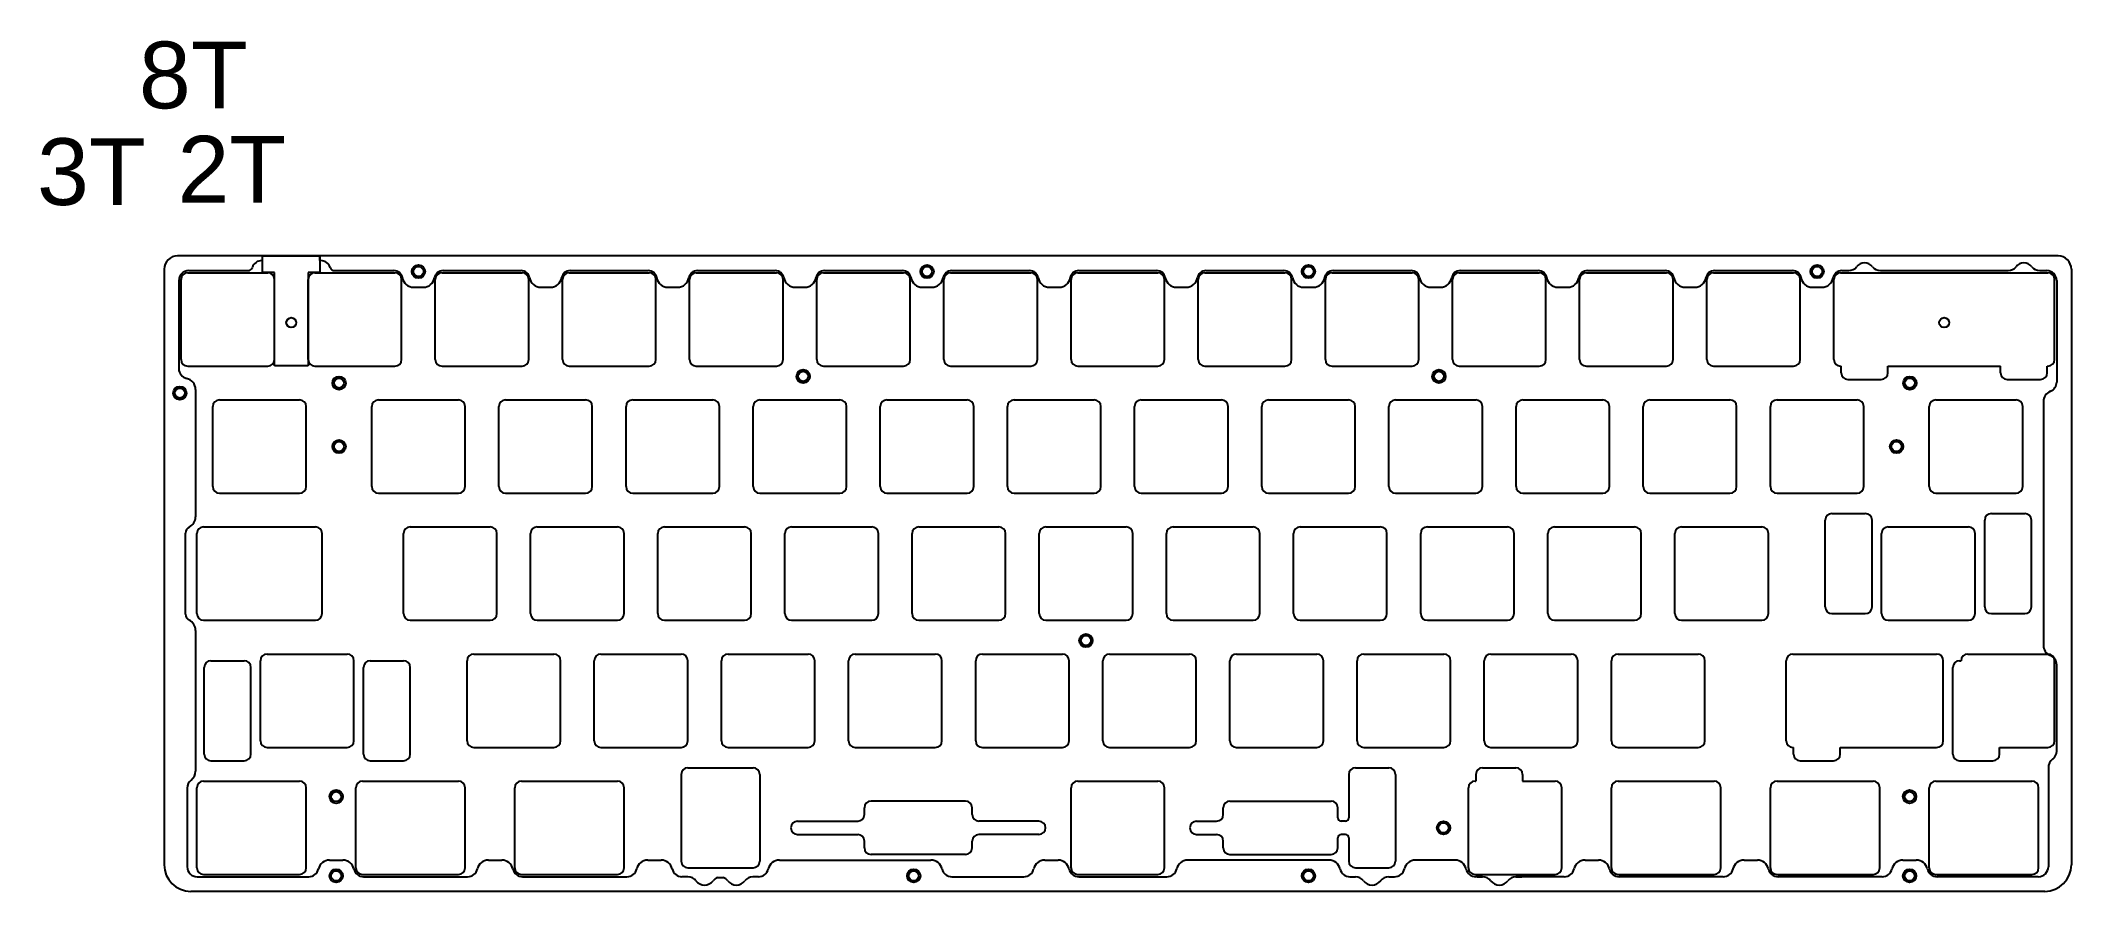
# Model space of a CAD drawing. Header units: millimetres. Extents: x 381 to 685, y 247 to 375.
import ezdxf

# ---------------------------------------------------------------- set-up
doc = ezdxf.new("R2010")
doc.units = ezdxf.units.MM
doc.linetypes.add('CENTER', pattern=[2, 1.25, -0.25, 0.25, -0.25])
for name, color, linetype in [('보강판1.5t', 30, 'Continuous'), ('조각 3t', 60, 'Continuous'), ('중간8t', 150, 'Continuous'), ('하판 2t', 220, 'Continuous')]:
    doc.layers.add(name, color=color, linetype=linetype)
doc.styles.get("Standard").update_dxf_attribs({"font": 'arial.ttf'})

# ---------------------------------------------------------------- blocks, each defined once
blk = doc.blocks.new('스위치 구멍')
at = {"layer": '보강판1.5t'}
for p, q in [((1, 0.5), (13, 0.5)), ((0, -12.5), (0, -0.5)), ((14, -12.5), (14, -0.5)), ((1, -13.5), (13, -13.5))]:
    blk.add_line(p, q, dxfattribs=at)
for centre, start, end in [((1, -0.5), 90, 180), ((13, -0.5), 0, 90), ((1, -12.5), 180, 270), ((13, -12.5), 270, 0)]:
    blk.add_arc(centre, 1, start, end, dxfattribs=at)
blk = doc.blocks.new('스테빌 구멍')
at = {"layer": '보강판1.5t'}
for p, q in [((1, 0.5), (6, 0.5)), ((0, -13.5), (0, -0.5)), ((7, -13.5), (7, -0.5)), ((1, -14.5), (6, -14.5))]:
    blk.add_line(p, q, dxfattribs=at)
for centre, start, end in [((1, -0.5), 90, 180), ((6, -0.5), 360, 90), ((1, -13.5), 180, 270), ((6, -13.5), 270, 360)]:
    blk.add_arc(centre, 1, start, end, dxfattribs=at)

msp = doc.modelspace()

# ---------------------------------------------------------------- linework, layer by layer
at = {"layer": '보강판1.5t'}
for p, q in [((683.32, 342.49), (401.57, 342.49)), ((399.57, 340.49), (399.57, 251.24)), ((649.75, 326.97), (649.75, 338.97)), ((650.75, 339.97), (681.8, 339.97)), ((682.8, 326.97), (682.8, 338.97)), ((685.32, 340.49), (685.32, 251.24)), ((650.75, 325.97), (650.83, 325.97)), ((650.83, 324.97), (650.83, 325.97)), ((657.83, 325.97), (674.71, 325.97)), ((657.83, 324.97), (657.83, 325.97)), ((674.71, 324.97), (674.71, 325.97)), ((681.71, 325.97), (681.8, 325.97)), ((681.71, 324.97), (681.71, 325.97)), ((651.83, 323.97), (656.83, 323.97)), ((675.71, 323.97), (680.71, 323.97)), ((405.48, 301.87), (422.24, 301.87)), ((404.48, 288.87), (404.48, 300.87)), ((423.24, 288.87), (423.24, 300.87)), ((405.48, 287.87), (422.24, 287.87)), ((642.6, 269.82), (642.6, 281.82)), ((643.6, 282.82), (665.13, 282.82)), ((666.13, 269.82), (666.13, 281.82)), ((667.57, 267.82), (667.57, 280.82)), ((668.57, 281.82), (668.8, 281.82)), ((669.8, 282.82), (681.8, 282.82)), ((682.8, 269.82), (682.8, 281.82)), ((643.6, 268.82), (643.69, 268.82)), ((643.69, 267.82), (643.69, 268.82)), ((650.69, 268.82), (665.13, 268.82)), ((650.69, 267.82), (650.69, 268.82)), ((674.57, 268.82), (681.8, 268.82)), ((674.57, 267.82), (674.57, 268.82)), ((477.03, 264.77), (477.03, 251.77)), ((478.03, 265.77), (487.8, 265.77)), ((488.8, 264.77), (488.8, 251.77)), ((577.05, 264.77), (577.05, 258.27)), ((578.05, 265.77), (583.05, 265.77)), ((584.05, 264.77), (584.05, 251.77)), ((596.1, 264.77), (596.1, 263.77)), ((597.1, 265.77), (602.1, 265.77)), ((603.1, 264.77), (603.1, 263.77)), ((644.69, 266.82), (649.69, 266.82)), ((668.57, 266.82), (673.57, 266.82)), ((404.48, 250.77), (404.48, 262.77)), ((405.48, 263.77), (419.86, 263.77)), ((420.86, 250.77), (420.86, 262.77)), ((428.29, 250.77), (428.29, 262.77)), ((429.29, 263.77), (443.67, 263.77)), ((444.67, 250.77), (444.67, 262.77)), ((452.1, 250.77), (452.1, 262.77)), ((453.1, 263.77), (467.48, 263.77)), ((468.48, 250.77), (468.48, 262.77)), ((594.98, 250.77), (594.98, 262.77)), ((595.98, 263.77), (596.1, 263.77)), ((603.1, 263.77), (607.98, 263.77)), ((608.98, 250.77), (608.98, 262.77)), ((616.41, 250.77), (616.41, 262.77)), ((617.41, 263.77), (631.79, 263.77)), ((632.79, 250.77), (632.79, 262.77)), ((640.22, 250.77), (640.22, 262.77)), ((641.22, 263.77), (655.6, 263.77)), ((656.6, 250.77), (656.6, 262.77)), ((664.03, 250.77), (664.03, 262.77)), ((665.03, 263.77), (679.42, 263.77)), ((680.42, 250.77), (680.42, 262.77)), ((504.48, 258.77), (504.48, 259.77)), ((519.63, 260.77), (505.48, 260.77)), ((520.63, 258.77), (520.63, 259.77)), ((558.26, 258.77), (558.26, 259.77)), ((559.26, 260.77), (574.41, 260.77)), ((575.41, 258.27), (575.41, 259.77)), ((494.48, 257.77), (503.48, 257.77)), ((494.48, 255.77), (503.48, 255.77)), ((530.63, 257.77), (521.63, 257.77)), ((530.63, 255.77), (521.63, 255.77)), ((554.26, 257.77), (557.26, 257.77)), ((554.26, 255.77), (557.26, 255.77)), ((576.55, 257.77), (575.91, 257.77)), ((576.55, 255.77), (575.91, 255.77)), ((504.48, 253.77), (504.48, 254.77)), ((519.63, 252.77), (505.48, 252.77)), ((520.63, 253.77), (520.63, 254.77)), ((558.26, 253.77), (558.26, 254.77)), ((559.26, 252.77), (574.41, 252.77)), ((575.41, 253.77), (575.41, 255.27)), ((577.05, 255.27), (577.05, 251.77)), ((405.48, 249.77), (419.86, 249.77)), ((429.29, 249.77), (443.67, 249.77)), ((453.1, 249.77), (467.48, 249.77)), ((478.03, 250.77), (487.8, 250.77)), ((578.05, 250.77), (583.05, 250.77)), ((595.98, 249.77), (607.98, 249.77)), ((617.41, 249.77), (631.79, 249.77)), ((641.22, 249.77), (655.6, 249.77)), ((665.03, 249.77), (679.42, 249.77)), ((681.32, 247.24), (403.57, 247.24))]:
    msp.add_line(p, q, dxfattribs=at)
for centre in [(425.77, 323.44), (495.32, 324.44), (590.57, 324.44), (661.13, 323.44), (425.77, 313.92), (659.13, 313.92), (537.68, 284.84), (425.35, 261.44), (661.09, 261.44), (591.26, 256.77)]:
    msp.add_circle(centre, 1, dxfattribs=at)
for centre, radius, start, end in [((401.57, 340.49), 2, 90, 180), ((683.32, 340.49), 2, 0, 90), ((650.75, 338.97), 1, 90, 180), ((681.8, 338.97), 1, 0, 90), ((650.75, 326.97), 1, 180, 270), ((681.8, 326.97), 1, 270, 0), ((651.83, 324.97), 1, 180, 270), ((656.83, 324.97), 1, 270, 360), ((675.71, 324.97), 1, 180, 270), ((680.71, 324.97), 1, 270, 360), ((405.48, 300.87), 1, 90, 180), ((422.24, 300.87), 1, 0, 90), ((405.48, 288.87), 1, 180, 270), ((422.24, 288.87), 1, 270, 0), ((643.6, 281.82), 1, 90, 180), ((665.13, 281.82), 1, 0, 90), ((668.57, 280.82), 1, 90, 180), ((669.8, 281.82), 1, 90, 180), ((681.8, 281.82), 1, 0, 90), ((643.6, 269.82), 1, 180, 270), ((644.69, 267.82), 1, 180, 270), ((649.69, 267.82), 1, 270, 360), ((665.13, 269.82), 1, 270, 0), ((668.57, 267.82), 1, 180, 270), ((673.57, 267.82), 1, 270, 360), ((681.8, 269.82), 1, 270, 0), ((478.03, 264.77), 1, 90, 180), ((487.8, 264.77), 1, 0, 90), ((578.05, 264.77), 1, 90, 180), ((583.05, 264.77), 1, 0, 90), ((597.1, 264.77), 1, 90, 180), ((602.1, 264.77), 1, 0, 90), ((405.48, 262.77), 1, 90, 180), ((419.86, 262.77), 1, 0, 90), ((429.29, 262.77), 1, 90, 180), ((443.67, 262.77), 1, 0, 90), ((453.1, 262.77), 1, 90, 180), ((467.48, 262.77), 1, 0, 90), ((595.98, 262.77), 1, 90, 180), ((607.98, 262.77), 1, 0, 90), ((617.41, 262.77), 1, 90, 180), ((631.79, 262.77), 1, 0, 90), ((641.22, 262.77), 1, 90, 180), ((655.6, 262.77), 1, 0, 90), ((665.03, 262.77), 1, 90, 180), ((679.42, 262.77), 1, 0, 90), ((503.48, 258.77), 1, 270, 0), ((505.48, 259.77), 1, 90, 180), ((519.63, 259.77), 1, 360, 90), ((521.63, 258.77), 1, 180, 270), ((557.26, 258.77), 1, 270, 0), ((559.26, 259.77), 1, 90, 180), ((574.41, 259.77), 1, 0, 90), ((494.48, 256.77), 1, 90, 180), ((494.48, 256.77), 1, 180, 270), ((503.48, 254.77), 1, 0, 90), ((521.63, 254.77), 1, 90, 180), ((530.63, 256.77), 1, 0, 90), ((530.63, 256.77), 1, 270, 0), ((554.26, 256.77), 1, 90, 180), ((554.26, 256.77), 1, 180, 270), ((557.26, 254.77), 1, 0, 90), ((575.91, 258.27), 0.5, 180, 270), ((575.91, 255.27), 0.5, 90, 180), ((576.55, 258.27), 0.5, 270, 0), ((576.55, 255.27), 0.5, 0, 90), ((505.48, 253.77), 1, 180, 270), ((519.63, 253.77), 1, 270, 0), ((559.26, 253.77), 1, 180, 270), ((574.41, 253.77), 1, 270, 0), ((403.57, 251.24), 4, 180, 270), ((405.48, 250.77), 1, 180, 270), ((419.86, 250.77), 1, 270, 0), ((429.29, 250.77), 1, 180, 270), ((443.67, 250.77), 1, 270, 0), ((453.1, 250.77), 1, 180, 270), ((467.48, 250.77), 1, 270, 0), ((478.03, 251.77), 1, 180, 270), ((487.8, 251.77), 1, 270, 0), ((578.05, 251.77), 1, 180, 270), ((583.05, 251.77), 1, 270, 0), ((595.98, 250.77), 1, 180, 270), ((607.98, 250.77), 1, 270, 0), ((617.41, 250.77), 1, 180, 270), ((631.79, 250.77), 1, 270, 0), ((641.22, 250.77), 1, 180, 270), ((655.6, 250.77), 1, 270, 0), ((665.03, 250.77), 1, 180, 270), ((679.42, 250.77), 1, 270, 0), ((681.32, 251.24), 4, 270, 0)]:
    msp.add_arc(centre, radius, start, end, dxfattribs=at)
at = {"layer": '조각 3t'}
for p, q in [((414.32, 342.49), (422.92, 342.49)), ((414.32, 339.99), (414.32, 342.49)), ((422.92, 342.49), (422.92, 339.99)), ((416.1, 339.99), (414.32, 339.99)), ((416.1, 325.99), (416.1, 339.99)), ((422.92, 339.99), (421.15, 339.99)), ((421.15, 339.99), (421.15, 325.99)), ((421.15, 325.99), (416.1, 325.99))]:
    msp.add_line(p, q, dxfattribs=at)
at = {"layer": '중간8t'}
for p, q in [((414.32, 342.49), (401.57, 342.49)), ((414.21, 341.79), (414.32, 341.79)), ((414.32, 341.79), (414.32, 342.49)), ((683.32, 342.49), (422.92, 342.49)), ((422.92, 341.79), (422.92, 342.49)), ((422.92, 341.79), (423.04, 341.79)), ((399.57, 340.49), (399.57, 251.24)), ((401.77, 338.79), (401.77, 325.59)), ((403.27, 340.29), (412.12, 340.29)), ((425.12, 340.29), (433.99, 340.29)), ((436.95, 337.79), (438.4, 337.79)), ((441.36, 340.29), (453.04, 340.29)), ((456, 337.79), (457.45, 337.79)), ((460.41, 340.29), (472.09, 340.29)), ((475.05, 337.79), (476.5, 337.79)), ((479.46, 340.29), (491.14, 340.29)), ((494.1, 337.79), (495.55, 337.79)), ((498.51, 340.29), (510.19, 340.29)), ((513.15, 337.79), (514.6, 337.79)), ((517.56, 340.29), (529.24, 340.29)), ((532.2, 337.79), (533.65, 337.79)), ((536.61, 340.29), (548.29, 340.29)), ((551.25, 337.79), (552.7, 337.79)), ((555.66, 340.29), (567.34, 340.29)), ((570.3, 337.79), (571.75, 337.79)), ((574.71, 340.29), (586.39, 340.29)), ((589.35, 337.79), (590.8, 337.79)), ((593.76, 340.29), (605.44, 340.29)), ((608.4, 337.79), (609.85, 337.79)), ((612.81, 340.29), (624.49, 340.29)), ((627.45, 337.79), (628.9, 337.79)), ((631.86, 340.29), (643.54, 340.29)), ((646.5, 337.79), (647.95, 337.79)), ((650.91, 340.29), (651.96, 340.29)), ((656.7, 340.29), (675.84, 340.29)), ((680.58, 340.29), (681.62, 340.29)), ((683.12, 338.79), (683.12, 323.59)), ((685.32, 340.49), (685.32, 251.24)), ((404.27, 322.47), (404.27, 303.37)), ((681.12, 320.62), (681.12, 284.16)), ((402.77, 288.78), (402.77, 300.95)), ((404.27, 286.37), (404.27, 265.27)), ((683.12, 268.27), (683.12, 281.19)), ((681.87, 265.74), (681.87, 250.94)), ((403.02, 262.73), (403.02, 250.94)), ((424.35, 251.94), (426.34, 251.94)), ((448.16, 251.94), (450.15, 251.94)), ((472.03, 251.94), (474.03, 251.94)), ((491.75, 251.94), (514.46, 251.94)), ((531.51, 251.94), (533.5, 251.94)), ((574.1, 251.94), (552.94, 251.94)), ((592.98, 251.94), (587.05, 251.94)), ((612.47, 251.94), (614.46, 251.94)), ((636.28, 251.94), (638.27, 251.94)), ((660.09, 251.94), (662.08, 251.94)), ((681.32, 247.24), (403.57, 247.24)), ((404.52, 249.44), (421.23, 249.44)), ((429.46, 249.44), (445.04, 249.44)), ((453.28, 249.44), (468.91, 249.44)), ((478.04, 249.44), (477.15, 249.44)), ((482.48, 249.34), (483.35, 249.34)), ((488.62, 249.44), (487.79, 249.44)), ((517.58, 249.44), (528.38, 249.44)), ((536.62, 249.44), (549.81, 249.44)), ((577.22, 249.44), (578.05, 249.44)), ((583.04, 249.44), (583.92, 249.44)), ((597.1, 249.44), (596.1, 249.44)), ((596.27, 249.44), (597.1, 249.44)), ((609.35, 249.44), (602.09, 249.44)), ((602.09, 249.44), (602.97, 249.44)), ((633.16, 249.44), (617.58, 249.44)), ((656.97, 249.44), (641.39, 249.44)), ((680.37, 249.44), (665.21, 249.44))]:
    msp.add_line(p, q, dxfattribs=at)
for centre in [(437.67, 340.14), (513.87, 340.14), (571.02, 340.14), (647.22, 340.14), (401.92, 321.94), (425.35, 249.59), (511.87, 249.59), (571.02, 249.59), (661.09, 249.59)]:
    msp.add_circle(centre, 0.75, dxfattribs=at)
for centre, radius, start, end in [((401.57, 340.49), 2, 90, 180), ((414.21, 340.29), 1.5, 90, 161.447), ((423.04, 340.29), 1.5, 18.553, 90), ((651.96, 341.79), 1.5, 270, 322.1691), ((654.33, 339.95), 1.5, 37.8309, 142.1691), ((656.7, 341.79), 1.5, 217.8309, 270), ((675.84, 341.79), 1.5, 270, 322.1691), ((678.21, 339.95), 1.5, 37.8309, 142.1691), ((680.58, 341.79), 1.5, 217.8309, 270), ((683.32, 340.49), 2, 0, 90), ((403.27, 338.79), 1.5, 90, 180), ((412.12, 340.99), 0.7, 270, 341.447), ((425.12, 340.99), 0.7, 198.553, 270), ((433.99, 338.99), 1.3, 9.5941, 90), ((436.95, 339.49), 1.7, 189.5941, 270), ((438.4, 339.49), 1.7, 270, 350.4059), ((441.36, 338.99), 1.3, 90, 170.4059), ((453.04, 338.99), 1.3, 9.5941, 90), ((456, 339.49), 1.7, 189.5941, 270), ((457.45, 339.49), 1.7, 270, 350.4059), ((460.41, 338.99), 1.3, 90, 170.4059), ((472.09, 338.99), 1.3, 9.5941, 90), ((475.05, 339.49), 1.7, 189.5941, 270), ((476.5, 339.49), 1.7, 270, 350.4059), ((479.46, 338.99), 1.3, 90, 170.4059), ((491.14, 338.99), 1.3, 9.5941, 90), ((494.1, 339.49), 1.7, 189.5941, 270), ((495.55, 339.49), 1.7, 270, 350.4059), ((498.51, 338.99), 1.3, 90, 170.4059), ((510.19, 338.99), 1.3, 9.5941, 90), ((513.15, 339.49), 1.7, 189.5941, 270), ((514.6, 339.49), 1.7, 270, 350.4059), ((517.56, 338.99), 1.3, 90, 170.4059), ((529.24, 338.99), 1.3, 9.5941, 90), ((532.2, 339.49), 1.7, 189.5941, 270), ((533.65, 339.49), 1.7, 270, 350.4059), ((536.61, 338.99), 1.3, 90, 170.4059), ((548.29, 338.99), 1.3, 9.5941, 90), ((551.25, 339.49), 1.7, 189.5941, 270), ((552.7, 339.49), 1.7, 270, 350.4059), ((555.66, 338.99), 1.3, 90, 170.4059), ((567.34, 338.99), 1.3, 9.5941, 90), ((570.3, 339.49), 1.7, 189.5941, 270), ((571.75, 339.49), 1.7, 270, 350.4059), ((574.71, 338.99), 1.3, 90, 170.4059), ((586.39, 338.99), 1.3, 9.5941, 90), ((589.35, 339.49), 1.7, 189.5941, 270), ((590.8, 339.49), 1.7, 270, 350.4059), ((593.76, 338.99), 1.3, 90, 170.4059), ((605.44, 338.99), 1.3, 9.5941, 90), ((608.4, 339.49), 1.7, 189.5941, 270), ((609.85, 339.49), 1.7, 270, 350.4059), ((612.81, 338.99), 1.3, 90, 170.4059), ((624.49, 338.99), 1.3, 9.5941, 90), ((627.45, 339.49), 1.7, 189.5941, 270), ((628.9, 339.49), 1.7, 270, 350.4059), ((631.86, 338.99), 1.3, 90, 170.4059), ((643.54, 338.99), 1.3, 9.5941, 90), ((646.5, 339.49), 1.7, 189.5941, 270), ((647.95, 339.49), 1.7, 270, 350.4059), ((650.91, 338.99), 1.3, 90, 170.4059), ((681.62, 338.79), 1.5, 360, 90), ((403.27, 325.59), 1.5, 180, 257.3644), ((402.57, 322.47), 1.7, 0, 77.3644), ((681.62, 323.59), 1.5, 292.0243, 360), ((682.82, 320.62), 1.7, 112.0243, 180), ((403.77, 300.95), 1, 116.3878, 180), ((402.57, 303.37), 1.7, 296.3878, 0), ((403.77, 288.78), 1, 180, 243.6122), ((402.57, 286.37), 1.7, 0, 63.6122), ((682.82, 284.16), 1.7, 180, 247.9757), ((681.62, 281.19), 1.5, 360, 67.9757), ((681.62, 268.27), 1.5, 307.5437, 360), ((402.57, 265.27), 1.7, 307.5437, 0), ((683.57, 265.74), 1.7, 127.5437, 180), ((404.52, 262.73), 1.5, 127.5437, 180), ((403.57, 251.24), 4, 180, 270), ((404.52, 250.94), 1.5, 180, 270), ((421.23, 250.94), 1.5, 270, 347.3644), ((424.35, 250.24), 1.7, 90, 167.3644), ((426.34, 250.24), 1.7, 12.6356, 90), ((429.46, 250.94), 1.5, 192.6356, 270), ((445.04, 250.94), 1.5, 270, 347.3644), ((448.16, 250.24), 1.7, 90, 167.3644), ((450.15, 250.24), 1.7, 12.6356, 90), ((453.28, 250.94), 1.5, 192.6356, 270), ((468.91, 250.94), 1.5, 270, 347.3644), ((472.03, 250.24), 1.7, 90, 167.3644), ((474.03, 250.24), 1.7, 12.6356, 90), ((477.15, 250.94), 1.5, 192.6356, 270), ((488.62, 250.94), 1.5, 270, 347.3644), ((491.75, 250.24), 1.7, 90, 167.3644), ((514.46, 250.24), 1.7, 12.6356, 90), ((517.58, 250.94), 1.5, 192.6356, 270), ((528.38, 250.94), 1.5, 270, 347.3644), ((531.51, 250.24), 1.7, 90, 167.3644), ((533.5, 250.24), 1.7, 12.6356, 90), ((536.62, 250.94), 1.5, 192.6356, 270), ((549.81, 250.94), 1.5, 270, 347.3644), ((552.94, 250.24), 1.7, 90, 167.3644), ((574.1, 250.24), 1.7, 12.6356, 90), ((577.22, 250.94), 1.5, 192.6356, 270), ((583.92, 250.94), 1.5, 270, 347.3644), ((587.05, 250.24), 1.7, 90, 167.3644), ((592.98, 250.24), 1.7, 12.6356, 90), ((596.1, 250.94), 1.5, 192.6356, 270), ((609.35, 250.94), 1.5, 270, 347.3644), ((612.47, 250.24), 1.7, 90, 167.3644), ((614.46, 250.24), 1.7, 12.6356, 90), ((617.58, 250.94), 1.5, 192.6356, 270), ((633.16, 250.94), 1.5, 270, 347.3644), ((636.28, 250.24), 1.7, 90, 167.3644), ((638.27, 250.24), 1.7, 12.6356, 90), ((641.39, 250.94), 1.5, 192.6356, 270), ((656.97, 250.94), 1.5, 270, 347.3644), ((660.09, 250.24), 1.7, 90, 167.3644), ((662.08, 250.24), 1.7, 12.6356, 90), ((665.21, 250.94), 1.5, 192.6356, 270), ((680.37, 250.94), 1.5, 270, 0), ((681.32, 251.24), 4, 270, 0), ((478.04, 247.94), 1.5, 36.4092, 90), ((480.53, 249.78), 1.6, 216.4092, 323.5908), ((483.03, 247.94), 1.5, 111.4935, 143.5908), ((482.8, 247.94), 1.5, 36.4092, 68.5065), ((485.3, 249.78), 1.6, 216.4092, 323.5908), ((487.79, 247.94), 1.5, 90, 143.5908), ((578.05, 247.94), 1.5, 36.4092, 90), ((580.55, 249.78), 1.6, 216.4092, 323.5908), ((583.04, 247.94), 1.5, 90, 143.5908), ((597.1, 247.94), 1.5, 36.4092, 90), ((599.6, 249.78), 1.6, 216.4092, 323.5908), ((602.09, 247.94), 1.5, 90, 143.5908)]:
    msp.add_arc(centre, radius, start, end, dxfattribs=at)
at = {"layer": '하판 2t'}
for p, q in [((683.32, 342.49), (401.57, 342.49)), ((399.57, 340.49), (399.57, 251.24)), ((685.32, 340.49), (685.32, 251.24)), ((681.32, 247.24), (403.57, 247.24))]:
    msp.add_line(p, q, dxfattribs=at)
for centre, radius in [((437.67, 340.14), 1), ((513.87, 340.14), 1), ((571.02, 340.14), 1), ((647.22, 340.14), 1), ((418.62, 332.49), 0.75), ((666.27, 332.49), 0.75), ((401.92, 321.94), 1), ((425.77, 323.44), 0.75), ((495.32, 324.44), 0.75), ((590.57, 324.44), 0.75), ((661.13, 323.44), 0.75), ((425.77, 313.92), 0.75), ((659.13, 313.92), 0.75), ((537.68, 284.84), 0.75), ((425.35, 261.44), 0.75), ((661.09, 261.44), 0.75), ((591.26, 256.77), 0.75), ((425.35, 249.59), 1), ((511.87, 249.59), 1), ((571.02, 249.59), 1), ((661.09, 249.59), 1)]:
    msp.add_circle(centre, radius, dxfattribs=at)
for centre, radius, start, end in [((401.57, 340.49), 2, 90, 180), ((683.32, 340.49), 2, 0, 90), ((403.57, 251.24), 4, 180, 270), ((681.32, 251.24), 4, 270, 0)]:
    msp.add_arc(centre, radius, start, end, dxfattribs=at)

# ---------------------------------------------------------------- block references
at = {"layer": '보강판1.5t'}
for p in [(402.1, 339.47), (421.15, 339.47), (440.2, 339.47), (459.25, 339.47), (478.3, 339.47), (497.35, 339.47), (516.4, 339.47), (535.45, 339.47), (554.5, 339.47), (573.55, 339.47), (592.6, 339.47), (611.65, 339.47), (630.7, 339.47), (406.86, 320.42), (430.67, 320.42), (449.72, 320.42), (468.77, 320.42), (487.82, 320.42), (506.87, 320.42), (525.92, 320.42), (544.97, 320.42), (564.02, 320.42), (583.07, 320.42), (602.12, 320.42), (621.17, 320.42), (640.22, 320.42), (664.03, 320.42), (435.43, 301.37), (454.48, 301.37), (473.53, 301.37), (492.58, 301.37), (511.63, 301.37), (530.68, 301.37), (549.73, 301.37), (568.78, 301.37), (587.83, 301.37), (606.88, 301.37), (625.93, 301.37), (656.89, 301.37), (414, 282.32), (444.96, 282.32), (464.01, 282.32), (483.06, 282.32), (502.11, 282.32), (521.16, 282.32), (540.21, 282.32), (559.26, 282.32), (578.31, 282.32), (597.36, 282.32), (616.41, 282.32), (535.45, 263.27)]:
    msp.add_blockref('스위치 구멍', p, dxfattribs=at)
at = {"layer": '보강판1.5t', "linetype": 'CENTER'}
for p in [(648.45, 303.37), (672.33, 303.37), (405.57, 281.32), (429.44, 281.32)]:
    msp.add_blockref('스테빌 구멍', p, dxfattribs=at)

# ---------------------------------------------------------------- texts
at = {"layer": '조각 3t', "insert": (380.53, 360.12), "char_height": 10, "attachment_point": 1}
msp.add_mtext_dynamic_manual_height_columns('3T', width=55.5572, gutter_width=12.5, heights=[0], dxfattribs=at)
at = {"layer": '중간8t', "insert": (395.79, 374.61), "char_height": 10, "attachment_point": 1}
msp.add_mtext_dynamic_manual_height_columns('8T', width=64.2137, gutter_width=12.5, heights=[0], dxfattribs=at)
at = {"layer": '하판 2t', "insert": (401.57, 360.48), "char_height": 10, "attachment_point": 1}
msp.add_mtext_dynamic_manual_height_columns('2T', width=1.8043, gutter_width=12.5, heights=[0], dxfattribs=at)

doc.saveas('drawing.dxf')
